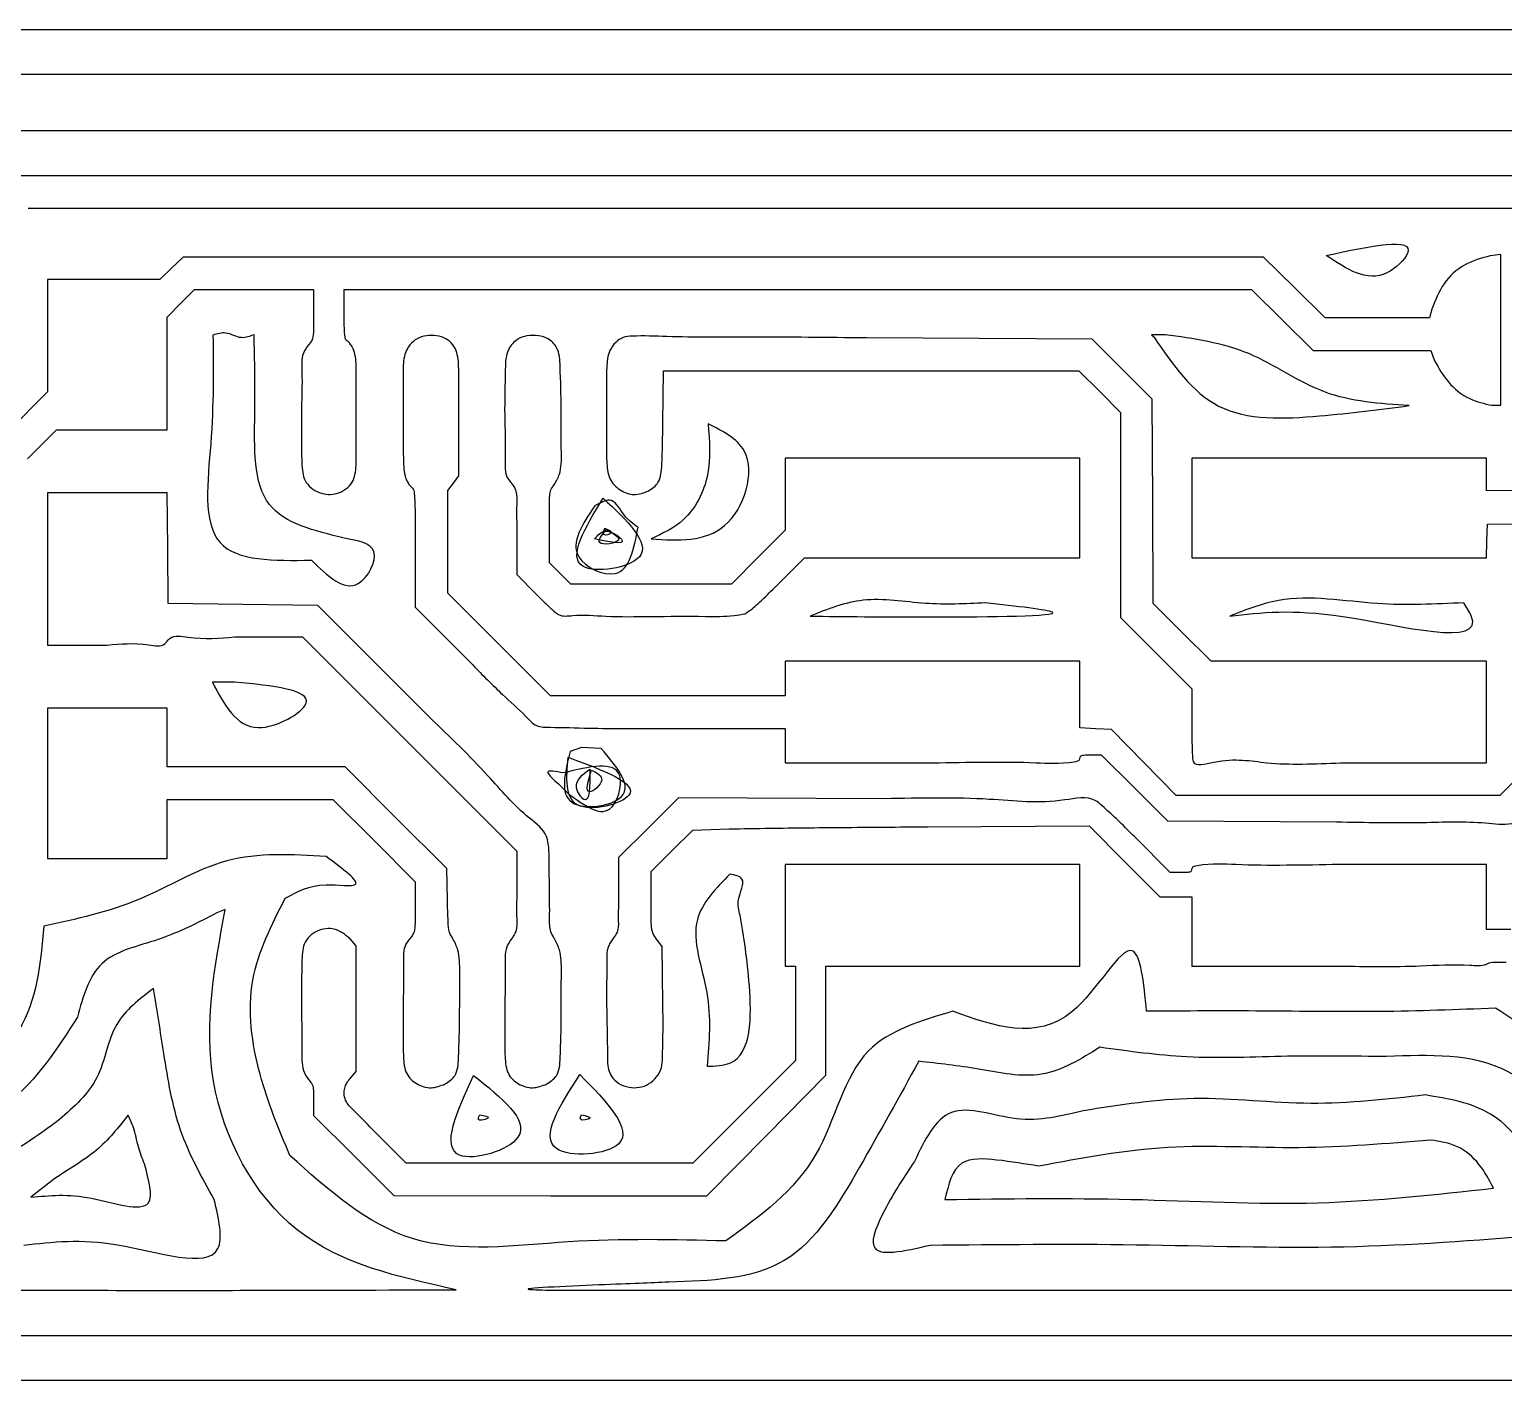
# Model space of a CAD drawing. Extents: x 61.3 to 109.4, y 176.4 to 193.3.
# Drawn here: x 81.2 to 99.62, y 176.38 to 193.27 of the extents above; entities that cross this region are included whole.
import ezdxf

# ---------------------------------------------------------------- set-up
doc = ezdxf.new("R2010")
doc.units = 0
doc.layers.add('Layer_1', color=7, linetype='CONTINUOUS')

msp = doc.modelspace()

# ---------------------------------------------------------------- linework, layer by layer
at = {"layer": 'Layer_1', "color": 7}
for p, q in [((61.305226, 193.269742), (85.371726, 193.269742)), ((85.371726, 193.269742), (109.438226, 193.269742)), ((93.791648, 191.440953), (81.030561, 191.440953)), ((106.552729, 191.440953), (93.791648, 191.440953)), ((81.18037, 191.034558), (93.791388, 191.034558)), ((93.791388, 191.034558), (106.402406, 191.034558)), ((99.583031, 190.456878), (99.453051, 190.439634)), ((99.583031, 189.513807), (99.583031, 190.456878)), ((82.973599, 190.28523), (82.827139, 190.14553)), ((83.120061, 190.42493), (82.973599, 190.28523)), ((89.870147, 190.42493), (83.120061, 190.42493)), ((96.620237, 190.42493), (89.870147, 190.42493)), ((97.004107, 190.04393), (96.620237, 190.42493)), ((97.401394, 190.444576), (97.401394, 190.444576)), ((82.124584, 190.14553), (81.422031, 190.14553)), ((81.422031, 190.14553), (81.422031, 189.44149)), ((82.827139, 190.14553), (82.124584, 190.14553)), ((83.091395, 189.846454), (83.262162, 190.018542)), ((83.262162, 190.018542), (84.005795, 190.018542)), ((84.005795, 190.018542), (84.749426, 190.018542)), ((84.749426, 190.018542), (84.749426, 189.704152)), ((85.130431, 189.701033), (85.130431, 190.018533)), ((85.130431, 190.018533), (90.799954, 190.018533)), ((90.799954, 190.018533), (96.469482, 190.018533)), ((96.469482, 190.018533), (96.853355, 189.637533)), ((97.38798, 189.66293), (97.004107, 190.04393)), ((82.920626, 189.674366), (83.091395, 189.846454)), ((98.720769, 189.77088), (98.692073, 189.66293)), ((82.920626, 188.970154), (82.920626, 189.674366)), ((96.853355, 189.637533), (97.237228, 189.256533)), ((98.040026, 189.66293), (97.38798, 189.66293)), ((98.692073, 189.66293), (98.040026, 189.66293)), ((81.422031, 189.44149), (81.422031, 188.737453)), ((83.491476, 189.44854), (83.491476, 189.448532)), ((94.477434, 189.396354), (91.651785, 189.413739)), ((94.852185, 189.021614), (94.477434, 189.396354)), ((95.390561, 189.454043), (95.21858, 189.454043)), ((95.21858, 189.454043), (95.251103, 189.421523)), ((95.251103, 189.421523), (95.251103, 189.421523)), ((99.583031, 188.570733), (99.583031, 189.513807)), ((97.237228, 189.256533), (97.973312, 189.256533)), ((97.973312, 189.256533), (98.709395, 189.256533)), ((98.709395, 189.256533), (98.755508, 189.128305)), ((89.113445, 188.347391), (89.121347, 189.002632)), ((89.121347, 189.002632), (91.716504, 189.002632)), ((91.716504, 189.002632), (94.311659, 189.002632)), ((94.311659, 189.002632), (94.572441, 188.742736)), ((95.226934, 188.646871), (94.852185, 189.021614)), ((82.920626, 188.265942), (82.920626, 188.970154)), ((81.422031, 188.737453), (80.926731, 188.239895)), ((94.572441, 188.742736), (94.833226, 188.482841)), ((95.233848, 187.370614), (95.226934, 188.646871)), ((86.565526, 187.690595), (86.565526, 188.441884)), ((94.833226, 188.482841), (94.833226, 187.201286)), ((99.472787, 188.570733), (99.583031, 188.570733)), ((81.174048, 187.903673), (81.535668, 188.265942)), ((81.535668, 188.265942), (82.228148, 188.265942)), ((82.228148, 188.265942), (82.920626, 188.265942)), ((89.677765, 188.340039), (89.677765, 188.340039)), ((92.483726, 187.910454), (90.642226, 187.910454)), ((90.642226, 187.910454), (90.642226, 187.459946)), ((94.325226, 187.910454), (92.483726, 187.910454)), ((94.325226, 187.288154), (94.325226, 187.910454)), ((97.563731, 187.910488), (95.722231, 187.910488)), ((95.722231, 187.910488), (95.722231, 187.288188)), ((99.405231, 187.910488), (97.563731, 187.910488)), ((99.405231, 187.707029), (99.405231, 187.910488)), ((99.405231, 187.503572), (99.405231, 187.707029)), ((86.425826, 187.507466), (86.495676, 187.599031)), ((86.425826, 186.864607), (86.425826, 187.507466)), ((86.495676, 187.599031), (86.565526, 187.690595)), ((100.554581, 187.510176), (99.405231, 187.503572)), ((82.170913, 187.478542), (81.422023, 187.478542)), ((81.422023, 187.478542), (81.422023, 186.526042)), ((82.919807, 187.478542), (82.170913, 187.478542)), ((82.926552, 186.786392), (82.919807, 187.478542)), ((88.367526, 187.410134), (88.367526, 187.410134)), ((90.642226, 187.459946), (90.642226, 187.009435)), ((95.240763, 186.094354), (95.233848, 187.370614)), ((88.262796, 187.314116), (88.262796, 187.314116)), ((94.325226, 186.665854), (94.325226, 187.288154)), ((94.833226, 187.201286), (94.833226, 185.919735)), ((95.722231, 187.288188), (95.722231, 186.665888)), ((87.289426, 186.98951), (87.289426, 186.455796)), ((87.695826, 186.600619), (87.695826, 187.055019)), ((88.388472, 187.034205), (88.388472, 187.034205)), ((88.407215, 187.019874), (88.407215, 187.019874)), ((90.642226, 187.009435), (90.306028, 186.672546)), ((99.410548, 186.875404), (99.417914, 187.084954)), ((99.417914, 187.084954), (100.625337, 187.091558)), ((82.933326, 186.094242), (82.926552, 186.786392)), ((86.019426, 186.78568), (86.019426, 186.047316)), ((86.425826, 186.221744), (86.425826, 186.864607)), ((88.260039, 186.900277), (88.260039, 186.900277)), ((99.403177, 186.665888), (99.410543, 186.875438)), ((99.410543, 186.875438), (99.410548, 186.875404)), ((87.829974, 186.468138), (87.695826, 186.600619)), ((90.306028, 186.672546), (89.969831, 186.335654)), ((90.552959, 186.33303), (90.882792, 186.665854)), ((90.882792, 186.665854), (92.604009, 186.665854)), ((92.604009, 186.665854), (94.325226, 186.665854)), ((95.722231, 186.665888), (97.562704, 186.665888)), ((97.562704, 186.665888), (99.403177, 186.665888)), ((81.422023, 186.526042), (81.422023, 185.573542)), ((87.289426, 186.455796), (87.524376, 186.215275)), ((87.964123, 186.335654), (87.829974, 186.468138)), ((87.066986, 185.58021), (86.425826, 186.221744)), ((88.966977, 186.335654), (87.964123, 186.335654)), ((89.969831, 186.335654), (88.966977, 186.335654)), ((83.866719, 186.081542), (82.933326, 186.094242)), ((84.80011, 186.068842), (83.866719, 186.081542)), ((86.211512, 184.659142), (84.80011, 186.068842)), ((86.019426, 186.047316), (86.736976, 185.325036)), ((95.601818, 185.732404), (95.240763, 186.094354)), ((90.141391, 185.964724), (90.141391, 185.96473)), ((90.95438, 185.936203), (90.95438, 185.936203)), ((94.833226, 185.919735), (95.277726, 185.47274)), ((96.196988, 185.935074), (96.196988, 185.935074)), ((83.765085, 185.675142), (84.609545, 185.675142)), ((84.609545, 185.675142), (85.949482, 184.335382)), ((95.962868, 185.370454), (95.601818, 185.732404)), ((81.422023, 185.573542), (82.171323, 185.573542)), ((87.708153, 184.938677), (87.066986, 185.58021)), ((92.483726, 185.370477), (90.642226, 185.370477)), ((90.642226, 185.370477), (90.642226, 185.154577)), ((94.325226, 185.370477), (92.483726, 185.370477)), ((94.325226, 184.954067), (94.325226, 185.370477)), ((95.277726, 185.47274), (95.722226, 185.025743)), ((97.684048, 185.370454), (95.962868, 185.370454)), ((99.405226, 185.370454), (97.684048, 185.370454)), ((99.405226, 184.735454), (99.405226, 185.370454)), ((90.642226, 185.154577), (90.642226, 184.938677)), ((83.764865, 185.110468), (83.484847, 185.109904)), ((83.484847, 185.109904), (83.484861, 185.109904)), ((83.76543, 185.110468), (83.764865, 185.110468)), ((89.175186, 184.938677), (87.708153, 184.938677)), ((90.642226, 184.938677), (89.175186, 184.938677)), ((94.325226, 184.537656), (94.325226, 184.954067)), ((95.722226, 185.025743), (95.722226, 184.580021)), ((82.171331, 184.786142), (81.422031, 184.786142)), ((81.422031, 184.786142), (81.422031, 183.846342)), ((82.920631, 184.786142), (82.171331, 184.786142)), ((82.920631, 184.417842), (82.920631, 184.786142)), ((99.405226, 184.735432), (99.405226, 184.735454)), ((99.405226, 184.100432), (99.405226, 184.735432)), ((82.920631, 184.049542), (82.920631, 184.417842)), ((89.13011, 184.532277), (90.642226, 184.532277)), ((90.642226, 184.532277), (90.642226, 184.316377)), ((94.522076, 184.527665), (94.325226, 184.537656)), ((94.718926, 184.517675), (94.522076, 184.527665)), ((95.123635, 184.105865), (94.718926, 184.517675)), ((85.949482, 184.335382), (87.289423, 182.995622)), ((88.09688, 184.291917), (87.954666, 184.241757)), ((87.954666, 184.241757), (87.954666, 184.241749)), ((88.343825, 184.278681), (88.09688, 184.291917)), ((90.642226, 184.316377), (90.642226, 184.100477)), ((94.458296, 184.202077), (94.591364, 184.202077)), ((94.591364, 184.202077), (95.004678, 183.789327)), ((84.032073, 184.049542), (82.920631, 184.049542)), ((85.143512, 184.049542), (84.032073, 184.049542)), ((85.778323, 183.41442), (85.143512, 184.049542)), ((87.929311, 184.171193), (87.929311, 184.171193)), ((88.199956, 184.020605), (88.199956, 184.020605)), ((88.222006, 184.01134), (88.222006, 184.01134)), ((90.642226, 184.100477), (92.483726, 184.100477)), ((95.528342, 183.694054), (95.123635, 184.105865)), ((97.580659, 184.100432), (99.405226, 184.100432)), ((99.932603, 184.056323), (99.570983, 183.694054)), ((81.422031, 183.846342), (81.422031, 182.906542)), ((82.920631, 183.274842), (82.920631, 183.643142)), ((82.920631, 183.643142), (83.955455, 183.643142)), ((83.955455, 183.643142), (84.990277, 183.643142)), ((84.990277, 183.643142), (85.504855, 183.129023)), ((87.939231, 183.71147), (87.939231, 183.71147)), ((89.308723, 183.662959), (88.934073, 183.290172)), ((91.886823, 183.651755), (89.308723, 183.662959)), ((95.004678, 183.789327), (95.41799, 183.376577)), ((97.549662, 183.694054), (95.528342, 183.694054)), ((99.570983, 183.694054), (97.549662, 183.694054)), ((82.920631, 182.906542), (82.920631, 183.274842)), ((86.413131, 182.779302), (85.778323, 183.41442)), ((88.934073, 183.290172), (88.559423, 182.917387)), ((89.486517, 183.260296), (89.943717, 183.274717)), ((92.420666, 183.3015), (94.440415, 183.313862)), ((94.440415, 183.313862), (94.882854, 182.868921)), ((95.41799, 183.376577), (97.532258, 183.363595)), ((85.504855, 183.129023), (86.019431, 182.614907)), ((89.226167, 183.001334), (89.486517, 183.260296)), ((95.453748, 182.728758), (95.010811, 183.174198)), ((81.422031, 182.906542), (82.171331, 182.906542)), ((82.171331, 182.906542), (82.920631, 182.906542)), ((87.289423, 182.995622), (87.289423, 182.484292)), ((88.559423, 182.917387), (88.559423, 182.45209)), ((88.965817, 182.74237), (89.226167, 183.001334)), ((86.421287, 182.384182), (86.413131, 182.779302)), ((88.965817, 182.365569), (88.965817, 182.74237)), ((92.483726, 182.830342), (90.642226, 182.830342)), ((90.642226, 182.830342), (90.642226, 182.195342)), ((94.325226, 182.830342), (92.483726, 182.830342)), ((94.325226, 182.195342), (94.325226, 182.830342)), ((94.882854, 182.868921), (95.325294, 182.423978)), ((95.587987, 182.728758), (95.453748, 182.728758)), ((99.405223, 182.830358), (97.563723, 182.830358)), ((99.405223, 182.423958), (99.405223, 182.830358)), ((86.019431, 182.614907), (86.019431, 182.293933)), ((89.951718, 182.710513), (89.951718, 182.710513)), ((95.325294, 182.423978), (95.523756, 182.423978)), ((95.523756, 182.423978), (95.722217, 182.423978)), ((95.722217, 182.423978), (95.722217, 181.992178)), ((99.405223, 182.017558), (99.405223, 182.423958)), ((83.645265, 182.266625), (83.539432, 182.224182)), ((83.539432, 182.224182), (83.539432, 182.224193)), ((90.642226, 182.195342), (90.642226, 181.560342)), ((94.325226, 181.560342), (94.325226, 182.195342)), ((95.722217, 181.992178), (95.722217, 181.560378)), ((99.711284, 182.017558), (99.405223, 182.017558)), ((85.282826, 181.812575), (85.204306, 181.902003)), ((85.282826, 181.026942), (85.282826, 181.812575)), ((89.105517, 181.805731), (89.035667, 181.89725)), ((89.113673, 181.092496), (89.105517, 181.805731)), ((90.642226, 181.560342), (90.705726, 181.560342)), ((90.705726, 181.560342), (90.769226, 181.560342)), ((90.769226, 181.560342), (90.769226, 180.969605)), ((91.150226, 180.87777), (91.150226, 181.560342)), ((91.150226, 181.560342), (92.737726, 181.560342)), ((92.737726, 181.560342), (94.325226, 181.560342)), ((95.722217, 181.560378), (97.563717, 181.560378)), ((82.75009, 181.280069), (82.75009, 181.280069)), ((85.282826, 180.241308), (85.282826, 181.026942)), ((90.769226, 180.969605), (90.769226, 180.378869)), ((91.150226, 180.195199), (91.150226, 180.87777)), ((94.57366, 180.545191), (94.57366, 180.545191)), ((90.769226, 180.378869), (90.127692, 179.737705)), ((85.206626, 180.154522), (85.282826, 180.241308)), ((86.748056, 180.194056), (86.748056, 180.194056)), ((88.077588, 180.20399), (88.077588, 180.20399)), ((90.407276, 179.4421), (91.150226, 180.195199)), ((86.392701, 180.086024), (86.392695, 180.086024)), ((87.662693, 180.086024), (87.662695, 180.086024)), ((84.749426, 179.887416), (84.749426, 179.693907)), ((98.641628, 179.948884), (98.641628, 179.948884)), ((82.431489, 179.696427), (82.431489, 179.696427)), ((84.749426, 179.693907), (85.250838, 179.192026)), ((86.825226, 179.701428), (86.825226, 179.701428)), ((88.095226, 179.701428), (88.095226, 179.701428)), ((90.127692, 179.737705), (89.486159, 179.096542)), ((85.905721, 179.096542), (85.518075, 179.483584)), ((89.664326, 178.689013), (90.407276, 179.442111)), ((90.407276, 179.442111), (90.407276, 179.4421)), ((98.706119, 179.385543), (98.706119, 179.385543)), ((85.250838, 179.192026), (85.752249, 178.690142)), ((87.695938, 179.096542), (85.905721, 179.096542)), ((89.486159, 179.096542), (87.695938, 179.096542)), ((85.752249, 178.690142), (87.708286, 178.689577)), ((87.708286, 178.689577), (89.664326, 178.689013)), ((85.371726, 176.378742), (61.305226, 176.378742)), ((109.438226, 176.378742), (85.371726, 176.378742))]:
    msp.add_line(p, q, dxfattribs=at)
for points, knots in [([(108.873838, 192.705108), (103.651134, 192.705108), (93.205726, 192.705108), (77.537616, 192.705108), (67.092209, 192.705108), (61.869506, 192.705108)], [0, 0, 0, 0, 15.668111, 31.336222, 47.004331, 47.004331, 47.004331, 47.004331]), ([(81.030298, 192.005617), (83.892025, 192.005617), (89.615477, 192.005617), (98.200656, 192.005617), (103.924107, 192.005617), (106.785833, 192.005617)], [0, 0, 0, 0, 8.585179, 17.170358, 25.755535, 25.755535, 25.755535, 25.755535]), ([(97.401394, 190.444576), (97.655714, 190.273929), (98.023712, 190.027006), (98.704919, 190.723231), (97.956666, 190.563276), (97.401394, 190.444576)], [0, 0, 0, 0, 0.79011, 1.143276, 2.159452, 2.159452, 2.159452, 2.159452]), ([(99.453051, 190.439634), (99.341904, 190.409873), (99.118328, 190.350007), (98.850486, 190.101892), (98.764451, 189.882348), (98.720769, 189.77088)], [0, 0, 0, 0, 0.341662, 0.687266, 1.04371, 1.04371, 1.04371, 1.04371]), ([(84.749426, 189.704152), (84.747983, 189.639054), (84.745769, 189.539132), (84.746396, 189.416962), (84.697442, 189.333412), (84.592663, 189.227668), (84.611913, 188.892271), (84.590953, 188.476006), (84.601152, 188.048636), (84.599152, 187.773682), (84.647806, 187.587336), (84.811264, 187.456257), (85.053747, 187.446205), (85.22374, 187.565396), (85.283466, 187.746386), (85.276669, 188.033165), (85.286598, 188.455518), (85.277169, 188.879284), (85.282815, 189.163983), (85.244198, 189.289023), (85.205195, 189.339218), (85.183295, 189.371683), (85.147706, 189.383389), (85.13828, 189.448268), (85.131413, 189.548968), (85.130803, 189.643472), (85.130431, 189.701033)], [0, 0, 0, 0, 0.197204, 0.302696, 0.35435, 0.483727, 0.733168, 1.286828, 1.775159, 2.005504, 2.110237, 2.343109, 2.571018, 2.800874, 2.901803, 3.132046, 3.653573, 4.173073, 4.404032, 4.504481, 4.555111, 4.595448, 4.618321, 4.659093, 4.768366, 4.93862, 4.93862, 4.93862, 4.93862]), ([(83.491476, 189.448532), (83.496401, 189.020816), (83.505809, 188.203688), (83.291545, 186.612971), (84.254889, 186.627581), (84.721158, 186.634652)], [0, 0, 0, 0, 1.360754, 2.599649, 3.761765, 3.761765, 3.761765, 3.761765]), ([(84.005759, 189.454043), (83.95323, 189.433456), (83.834041, 189.386743), (83.667716, 189.501775), (83.545692, 189.464916), (83.491476, 189.44854)], [0, 0, 0, 0, 0.161123, 0.365596, 0.529079, 0.529079, 0.529079, 0.529079]), ([(85.132443, 186.911289), (84.759154, 187.001088), (83.970226, 187.190873), (84.027327, 188.44506), (84.012622, 189.132959), (84.005759, 189.454043)], [0, 0, 0, 0, 1.024159, 2.164506, 3.162693, 3.162693, 3.162693, 3.162693]), ([(86.565526, 188.441884), (86.56397, 188.607684), (86.561677, 188.852147), (86.563858, 189.132683), (86.525332, 189.283733), (86.453724, 189.375147), (86.346426, 189.436036), (86.222793, 189.448686), (86.098459, 189.435669), (85.989379, 189.374092), (85.914594, 189.285408), (85.866491, 189.14153), (85.873004, 188.865169), (85.864487, 188.468089), (85.869157, 188.063001), (85.871985, 187.789001), (85.89726, 187.654323), (85.933687, 187.594758), (85.956093, 187.557406), (85.999898, 187.531509), (86.013413, 187.411421), (86.018839, 187.170704), (86.019191, 186.939786), (86.019426, 186.78568)], [0, 0, 0, 0, 0.497995, 0.734266, 0.838232, 0.959087, 1.071378, 1.198877, 1.325847, 1.440405, 1.565726, 1.664624, 1.88871, 2.385853, 2.861806, 3.100743, 3.211009, 3.264206, 3.309893, 3.339527, 3.410149, 3.637766, 4.094426, 4.094426, 4.094426, 4.094426]), ([(87.695826, 187.055019), (87.697668, 187.159608), (87.700323, 187.310294), (87.696307, 187.499571), (87.771159, 187.597843), (87.848813, 187.744485), (87.841329, 188.075618), (87.848051, 188.52292), (87.833567, 188.956316), (87.820921, 189.2759), (87.691525, 189.408287), (87.553427, 189.448227), (87.418667, 189.44593), (87.280055, 189.39768), (87.149841, 189.253823), (87.14244, 188.909656), (87.129491, 188.4557), (87.153104, 188.015351), (87.13121, 187.683137), (87.243679, 187.578019), (87.291095, 187.466244), (87.282915, 187.271278), (87.286807, 187.102857), (87.289426, 186.98951)], [0, 0, 0, 0, 0.318511, 0.458893, 0.541132, 0.681008, 0.949762, 1.506755, 2.030971, 2.272035, 2.422259, 2.549955, 2.694344, 2.820651, 2.981303, 3.239484, 3.810385, 4.354518, 4.600809, 4.729806, 4.793682, 4.959964, 5.302185, 5.302185, 5.302185, 5.302185]), ([(91.651785, 189.413739), (91.173221, 189.418586), (90.344723, 189.426977), (89.36667, 189.418405), (88.838058, 189.444146), (88.614282, 189.427719), (88.516028, 189.358287), (88.447457, 189.263993), (88.40981, 189.113095), (88.410611, 188.84462), (88.404845, 188.456599), (88.410364, 188.068287), (88.410182, 187.79956), (88.452377, 187.625677), (88.56863, 187.500554), (88.754996, 187.437208), (88.929277, 187.488523), (89.088697, 187.612479), (89.107087, 187.934778), (89.110838, 188.178235), (89.113445, 188.347391)], [0, 0, 0, 0, 1.436859, 2.487516, 2.924512, 3.036078, 3.14655, 3.272576, 3.378369, 3.606702, 4.075259, 4.543691, 4.772519, 4.879202, 5.073032, 5.255686, 5.439884, 5.598145, 5.825885, 6.34436, 6.34436, 6.34436, 6.34436]), ([(95.251103, 189.421523), (95.488392, 189.07643), (95.980309, 188.361026), (97.295811, 188.41906), (98.071572, 188.519335), (98.437127, 188.566587)], [0, 0, 0, 0, 1.178946, 2.444047, 3.571439, 3.571439, 3.571439, 3.571439]), ([(98.437127, 188.566587), (98.074456, 188.59082), (97.351556, 188.639122), (96.461528, 189.303486), (95.748449, 189.403731), (95.390561, 189.454043)], [0, 0, 0, 0, 1.069102, 2.131006, 3.200975, 3.200975, 3.200975, 3.200975]), ([(98.755508, 189.128305), (98.807851, 189.035943), (98.916047, 188.845023), (99.172498, 188.639388), (99.378111, 188.592379), (99.472787, 188.570733)], [0, 0, 0, 0, 0.317355, 0.655995, 0.944995, 0.944995, 0.944995, 0.944995]), ([(89.677765, 188.340039), (89.695643, 188.125829), (89.731268, 187.698961), (89.448547, 187.129066), (89.110545, 186.968384), (88.967248, 186.900263)], [0, 0, 0, 0, 0.640189, 1.275739, 1.743482, 1.743482, 1.743482, 1.743482]), ([(88.967248, 186.900263), (89.3064, 186.880624), (89.996765, 186.840648), (90.357184, 188.000758), (89.860725, 188.248674), (89.677765, 188.340039)], [0, 0, 0, 0, 0.932913, 1.899001, 2.462819, 2.462819, 2.462819, 2.462819]), ([(88.367526, 187.410134), (88.14323, 187.043612), (87.737846, 186.381175), (89.213783, 186.616329), (88.66633, 187.12985), (88.367526, 187.410134)], [0, 0, 0, 0, 0.887294, 1.603663, 2.464532, 2.464532, 2.464532, 2.464532]), ([(88.802986, 187.045675), (88.743216, 187.088317), (88.618135, 187.177556), (88.497249, 187.444788), (88.337553, 187.355782), (88.262796, 187.314116)], [0, 0, 0, 0, 0.226036, 0.473029, 0.690418, 0.690418, 0.690418, 0.690418]), ([(88.262796, 187.314116), (88.108512, 187.084824), (87.839131, 186.684476), (88.664623, 186.300354), (88.753087, 186.776884), (88.802986, 187.045675)], [0, 0, 0, 0, 0.668356, 1.166961, 1.812096, 1.812096, 1.812096, 1.812096]), ([(88.260039, 186.900277), (88.443697, 186.863139), (88.753913, 186.800409), (88.397663, 187.060732), (88.300316, 186.947236), (88.260039, 186.900277)], [0, 0, 0, 0, 0.345792, 0.584076, 0.752252, 0.752252, 0.752252, 0.752252]), ([(88.407215, 187.019874), (88.351733, 186.951592), (88.225592, 186.796349), (88.680405, 186.866299), (88.493399, 186.971425), (88.407215, 187.019874)], [0, 0, 0, 0, 0.185088, 0.420807, 0.622303, 0.622303, 0.622303, 0.622303]), ([(88.388472, 187.034205), (88.373807, 186.999971), (88.341944, 186.925589), (88.523205, 186.975465), (88.433993, 187.014359), (88.388472, 187.034205)], [0, 0, 0, 0, 0.081179, 0.176379, 0.275565, 0.275565, 0.275565, 0.275565]), ([(84.721158, 186.634652), (84.923223, 186.437466), (85.261927, 186.106941), (85.648048, 186.815036), (85.29976, 186.880054), (85.132443, 186.911289)], [0, 0, 0, 0, 0.65376, 1.095837, 1.504558, 1.504558, 1.504558, 1.504558]), ([(90.141391, 185.96473), (90.170548, 185.985429), (90.253679, 186.044447), (90.387927, 186.171478), (90.494061, 186.275374), (90.552959, 186.33303)], [0, 0, 0, 0, 0.107185, 0.305605, 0.553008, 0.553008, 0.553008, 0.553008]), ([(87.524376, 186.215275), (87.565847, 186.173368), (87.640058, 186.098378), (87.734806, 186.012763), (87.834777, 185.923702), (88.073902, 185.960592), (88.444424, 185.923037), (89.003946, 185.932402), (89.53561, 185.936143), (89.932112, 185.927729), (90.095392, 185.956593), (90.141391, 185.964724)], [0, 0, 0, 0, 0.176323, 0.315521, 0.387917, 0.564494, 0.977783, 1.53851, 2.224641, 2.581506, 2.721472, 2.721472, 2.721472, 2.721472]), ([(93.139949, 186.101565), (92.891703, 186.089335), (92.384684, 186.064355), (91.636778, 186.206231), (91.172606, 186.022556), (90.95438, 185.936203)], [0, 0, 0, 0, 0.746634, 1.52493, 2.215507, 2.215507, 2.215507, 2.215507]), ([(90.95438, 185.936203), (91.383548, 185.929934), (92.215121, 185.917788), (94.600014, 185.938602), (93.531725, 186.057838), (93.139949, 186.101565)], [0, 0, 0, 0, 1.562226, 3.027032, 3.875316, 3.875316, 3.875316, 3.875316]), ([(99.121186, 186.10154), (98.763202, 186.084632), (97.994311, 186.048316), (96.988408, 186.24606), (96.398138, 186.014115), (96.196988, 185.935074)], [0, 0, 0, 0, 1.07817, 2.315732, 2.95547, 2.95547, 2.95547, 2.95547]), ([(96.196988, 185.935074), (96.583535, 185.98073), (97.409548, 186.078294), (99.508817, 185.49803), (99.157563, 186.044904), (99.121186, 186.10154)], [0, 0, 0, 0, 1.411858, 3.017009, 3.202446, 3.202446, 3.202446, 3.202446]), ([(82.171323, 185.573542), (82.335551, 185.588497), (82.562492, 185.609163), (82.859478, 185.544216), (82.920605, 185.625525), (82.994126, 185.706542), (83.319849, 185.636921), (83.57803, 185.659084), (83.765085, 185.675142)], [0, 0, 0, 0, 0.519764, 0.718244, 0.765525, 0.815259, 1.03836, 1.625089, 1.625089, 1.625089, 1.625089]), ([(86.736976, 185.325036), (86.860248, 185.19941), (87.076262, 184.979273), (87.347698, 184.743411), (87.522606, 184.545582), (87.814715, 184.546581), (88.334425, 184.526912), (88.812556, 184.530136), (89.13011, 184.532277)], [0, 0, 0, 0, 0.525142, 0.920219, 1.101696, 1.271892, 1.750533, 2.697083, 2.697083, 2.697083, 2.697083]), ([(83.484861, 185.109904), (83.632298, 184.828442), (83.901856, 184.313845), (85.056838, 184.980926), (84.240059, 185.062858), (83.76543, 185.110468)], [0, 0, 0, 0, 0.807341, 1.476064, 2.403715, 2.403715, 2.403715, 2.403715]), ([(87.662695, 180.086024), (87.708526, 180.116926), (87.820669, 180.192541), (87.835524, 180.523622), (87.846756, 180.943892), (87.84325, 181.394325), (87.846912, 181.728691), (87.769085, 181.886538), (87.695113, 182.008819), (87.701193, 182.237445), (87.695021, 182.535918), (87.69374, 182.848143), (87.690519, 183.057603), (87.648713, 183.256441), (87.313571, 183.494317), (86.880728, 184.013498), (86.456429, 184.422851), (86.211512, 184.659142)], [0, 0, 0, 0, 0.158403, 0.387592, 0.910806, 1.465675, 1.736864, 1.891193, 1.987821, 2.159276, 2.552829, 2.89777, 3.091249, 3.183384, 3.494362, 4.237747, 5.252729, 5.252729, 5.252729, 5.252729]), ([(95.722226, 184.580021), (95.722255, 184.503537), (95.722306, 184.370974), (95.730269, 184.224038), (95.733309, 184.039257), (96.203437, 184.18204), (96.711119, 184.064597), (97.260748, 184.087248), (97.580659, 184.100432)], [0, 0, 0, 0, 0.226844, 0.393169, 0.463299, 0.722002, 1.383606, 2.304971, 2.304971, 2.304971, 2.304971]), ([(87.954666, 184.241749), (87.888462, 183.976839), (87.754645, 183.441376), (88.899685, 183.621847), (88.527976, 184.061078), (88.343825, 184.278681)], [0, 0, 0, 0, 0.63451, 1.282532, 1.918785, 1.918785, 1.918785, 1.918785]), ([(92.483726, 184.100477), (92.927017, 184.109656), (93.535939, 184.122265), (94.090554, 184.085088), (94.330398, 184.129062), (94.327377, 184.192295), (94.391143, 184.202474), (94.431166, 184.202237), (94.458296, 184.202077)], [0, 0, 0, 0, 1.288346, 1.769719, 1.849964, 1.883969, 1.924925, 2.011105, 2.011105, 2.011105, 2.011105]), ([(87.871433, 183.974953), (87.77549, 183.993696), (87.597822, 184.028403), (87.813708, 183.833051), (87.894159, 183.755127), (87.939231, 183.71147)], [0, 0, 0, 0, 0.196588, 0.364045, 0.57738, 0.57738, 0.57738, 0.57738]), ([(87.939231, 183.71147), (88.129061, 183.571512), (88.47171, 183.318882), (88.712482, 184.181097), (88.19255, 184.05366), (87.871433, 183.974953)], [0, 0, 0, 0, 0.541173, 0.976832, 1.680486, 1.680486, 1.680486, 1.680486]), ([(87.929311, 184.171193), (87.907742, 183.916882), (87.862957, 183.388839), (89.126092, 183.726422), (88.367906, 184.008194), (87.929311, 184.171193)], [0, 0, 0, 0, 0.606077, 1.258439, 2.153715, 2.153715, 2.153715, 2.153715]), ([(88.199956, 184.020605), (88.110564, 183.955148), (87.964466, 183.84817), (88.201964, 183.506078), (88.200772, 183.811636), (88.199956, 184.020605)], [0, 0, 0, 0, 0.27986, 0.457384, 0.84145, 0.84145, 0.84145, 0.84145]), ([(88.222006, 184.01134), (88.180173, 183.873663), (88.105623, 183.628307), (88.432733, 183.89594), (88.287667, 183.975382), (88.222006, 184.01134)], [0, 0, 0, 0, 0.27522, 0.490472, 0.668467, 0.668467, 0.668467, 0.668467]), ([(95.010811, 183.174198), (94.934397, 183.250208), (94.800723, 183.383174), (94.637837, 183.533718), (94.449161, 183.698834), (93.925829, 183.573785), (93.083144, 183.677361), (92.326072, 183.661157), (91.886823, 183.651755)], [0, 0, 0, 0, 0.322429, 0.564035, 0.673125, 1.052408, 1.99714, 3.302812, 3.302812, 3.302812, 3.302812]), ([(97.532258, 183.363595), (97.890952, 183.356587), (98.511989, 183.344454), (99.239041, 183.378303), (99.640495, 183.319305), (99.836384, 183.375087), (99.994099, 183.548388), (100.13783, 183.683762), (100.23543, 183.775687)], [0, 0, 0, 0, 1.075207, 1.861591, 2.188913, 2.269132, 2.46114, 2.867378, 2.867378, 2.867378, 2.867378]), ([(89.943717, 183.274717), (90.112738, 183.277905), (90.578348, 183.286688), (91.404029, 183.294088), (92.060663, 183.298875), (92.420666, 183.3015)], [0, 0, 0, 0, 0.507152, 1.397071, 2.477111, 2.477111, 2.477111, 2.477111]), ([(84.906268, 182.929156), (84.481434, 182.954786), (83.649518, 183.004976), (82.578115, 182.320059), (81.782771, 182.14787), (81.377014, 182.060024)], [0, 0, 0, 0, 1.243827, 2.43568, 3.677004, 3.677004, 3.677004, 3.677004]), ([(84.394918, 182.410048), (84.54219, 182.491013), (84.789485, 182.626968), (85.476675, 182.506068), (85.115841, 182.773709), (84.906268, 182.929156)], [0, 0, 0, 0, 0.536996, 0.901705, 1.407013, 1.407013, 1.407013, 1.407013]), ([(97.563723, 182.830358), (97.120478, 182.821173), (96.511622, 182.808554), (95.956794, 182.845761), (95.717079, 182.801765), (95.720015, 182.738405), (95.655701, 182.728405), (95.615358, 182.728616), (95.587987, 182.728758)], [0, 0, 0, 0, 1.288346, 1.769719, 1.849964, 1.884003, 1.925237, 2.012236, 2.012236, 2.012236, 2.012236]), ([(89.951718, 182.710513), (89.775945, 182.530874), (89.368626, 182.114597), (89.743255, 181.218677), (89.691538, 180.611357), (89.665638, 180.307213)], [0, 0, 0, 0, 0.698501, 1.618632, 2.5417, 2.5417, 2.5417, 2.5417]), ([(90.077948, 182.195127), (90.06248, 182.257485), (90.026406, 182.402922), (90.179975, 182.660208), (90.014985, 182.69657), (89.951718, 182.710513)], [0, 0, 0, 0, 0.196153, 0.457487, 0.620023, 0.620023, 0.620023, 0.620023]), ([(84.4522, 179.192647), (84.313864, 179.524177), (84.024864, 180.216781), (83.872041, 181.383816), (84.224428, 182.075433), (84.394918, 182.410048)], [0, 0, 0, 0, 1.081621, 2.25963, 3.363765, 3.363765, 3.363765, 3.363765]), ([(86.392695, 180.086024), (86.438527, 180.116926), (86.550671, 180.192539), (86.565524, 180.523629), (86.576762, 180.943414), (86.573222, 181.393634), (86.576902, 181.726494), (86.501778, 181.882784), (86.43519, 181.991466), (86.427624, 182.160948), (86.423825, 182.294797), (86.421287, 182.384182)], [0, 0, 0, 0, 0.158404, 0.387593, 0.910807, 1.464389, 1.735518, 1.888033, 1.978536, 2.113033, 2.38341, 2.38341, 2.38341, 2.38341]), ([(87.289423, 182.484292), (87.286473, 182.374491), (87.282122, 182.212571), (87.292116, 182.022295), (87.238497, 181.916525), (87.133818, 181.800798), (87.15217, 181.464808), (87.131002, 181.047576), (87.141072, 180.625854), (87.139269, 180.355385), (87.183728, 180.186872), (87.30385, 180.073648), (87.488655, 180.018636), (87.604583, 180.063524), (87.662693, 180.086024)], [0, 0, 0, 0, 0.332571, 0.490432, 0.552877, 0.68395, 0.943511, 1.493984, 1.973272, 2.200146, 2.304275, 2.486222, 2.667626, 2.849942, 2.849942, 2.849942, 2.849942]), ([(88.559423, 182.45209), (88.557663, 182.344576), (88.555133, 182.190059), (88.558755, 181.99768), (88.501541, 181.918704), (88.461285, 181.863919), (88.435358, 181.811081), (88.408615, 181.729667), (88.416468, 181.568029), (88.407339, 181.305294), (88.411056, 180.924832), (88.423136, 180.571613), (88.41708, 180.305288), (88.486507, 180.12657), (88.684296, 180.015898), (88.951775, 180.059635), (89.105246, 180.245494), (89.10916, 180.470736), (89.117815, 180.737273), (89.11521, 180.960724), (89.113673, 181.092496)], [0, 0, 0, 0, 0.3269, 0.46981, 0.552815, 0.611882, 0.674498, 0.728364, 0.867184, 1.152089, 1.521538, 2.004876, 2.219142, 2.309338, 2.568673, 2.816689, 3.074369, 3.208823, 3.483499, 3.878299, 3.878299, 3.878299, 3.878299]), ([(89.035667, 181.89725), (89.016948, 181.922609), (88.973181, 181.981899), (88.965845, 182.148684), (88.965829, 182.2776), (88.965817, 182.365569)], [0, 0, 0, 0, 0.092761, 0.216879, 0.483537, 0.483537, 0.483537, 0.483537]), ([(83.539432, 182.224193), (83.305334, 182.103155), (82.847265, 181.866314), (82.009111, 181.700206), (81.867654, 181.177937), (81.798693, 180.923326)], [0, 0, 0, 0, 0.803368, 1.571983, 2.303127, 2.303127, 2.303127, 2.303127]), ([(86.532531, 177.514048), (85.812583, 177.671838), (84.368833, 177.988263), (83.24202, 180.129772), (83.510558, 181.552795), (83.645265, 182.266625)], [0, 0, 0, 0, 2.1234, 4.258165, 6.406886, 6.406886, 6.406886, 6.406886]), ([(86.019431, 182.293933), (86.017948, 182.227397), (86.015676, 182.125436), (86.016608, 182.001043), (85.967651, 181.916642), (85.862589, 181.810914), (85.881984, 181.475431), (85.860927, 181.059255), (85.871187, 180.631743), (85.869122, 180.356999), (85.913521, 180.187006), (86.033876, 180.073652), (86.218659, 180.018635), (86.33459, 180.063523), (86.392701, 180.086024)], [0, 0, 0, 0, 0.201549, 0.308855, 0.360886, 0.490262, 0.739704, 1.293364, 1.781694, 2.01204, 2.116773, 2.298721, 2.480126, 2.662442, 2.662442, 2.662442, 2.662442]), ([(89.665638, 180.307213), (89.768721, 180.310796), (90.226917, 180.326725), (90.220194, 181.350767), (90.123587, 181.924219), (90.077948, 182.195127)], [0, 0, 0, 0, 0.288718, 1.283326, 2.173933, 2.173933, 2.173933, 2.173933]), ([(81.377014, 182.060024), (81.336046, 181.593433), (81.254209, 180.661372), (79.955509, 179.831219), (79.040005, 179.912842), (78.574084, 179.954381)], [0, 0, 0, 0, 1.341252, 2.679275, 4.065921, 4.065921, 4.065921, 4.065921]), ([(85.204306, 181.902003), (85.14194, 181.952908), (85.022391, 182.050488), (84.779956, 182.016996), (84.631492, 181.879396), (84.602494, 181.685194), (84.599298, 181.420841), (84.592785, 181.001829), (84.609443, 180.590609), (84.597253, 180.256066), (84.689613, 180.138671), (84.7414, 180.0721), (84.747457, 179.990045), (84.748669, 179.926849), (84.749426, 179.887416)], [0, 0, 0, 0, 0.231621, 0.443993, 0.674135, 0.779326, 1.023036, 1.471262, 2.026951, 2.288258, 2.419561, 2.465223, 2.537268, 2.656818, 2.656818, 2.656818, 2.656818]), ([(95.157948, 180.996193), (95.122245, 181.354394), (95.03724, 182.207251), (94.153126, 180.488217), (93.257734, 180.809172), (92.737562, 180.995629)], [0, 0, 0, 0, 0.77687, 1.849686, 3.33694, 3.33694, 3.33694, 3.33694]), ([(97.563717, 181.560378), (97.903882, 181.555315), (98.450938, 181.547173), (99.053464, 181.590676), (99.352933, 181.55775), (99.451903, 181.608843), (99.538093, 181.606959), (99.609751, 181.609596), (99.652737, 181.611178)], [0, 0, 0, 0, 1.015534, 1.633189, 1.842033, 1.876023, 1.962746, 2.092771, 2.092771, 2.092771, 2.092771]), ([(82.75009, 181.280069), (82.572344, 181.146284), (82.19874, 180.86508), (82.119826, 180.121121), (81.754617, 179.800432), (81.572145, 179.640203)], [0, 0, 0, 0, 0.642561, 1.350598, 2.057607, 2.057607, 2.057607, 2.057607]), ([(83.508012, 178.641402), (83.350248, 178.924258), (83.031799, 179.49521), (82.886056, 180.417342), (82.792652, 181.010007), (82.75009, 181.280069)], [0, 0, 0, 0, 0.963991, 1.945839, 2.767778, 2.767778, 2.767778, 2.767778]), ([(81.798693, 180.923326), (81.545919, 180.528394), (81.040011, 179.737966), (79.65452, 179.257739), (78.742079, 179.333004), (78.286901, 179.370551)], [0, 0, 0, 0, 1.37265, 2.747253, 4.115587, 4.115587, 4.115587, 4.115587]), ([(92.737562, 180.995629), (92.338509, 180.877946), (91.442745, 180.61378), (91.165738, 179.043079), (90.332652, 178.438169), (89.900455, 178.124348)], [0, 0, 0, 0, 1.164565, 2.614125, 4.17689, 4.17689, 4.17689, 4.17689]), ([(99.519715, 181.033125), (99.035654, 181.01501), (98.066807, 180.978754), (96.612512, 181.003404), (95.64272, 180.998597), (95.157948, 180.996193)], [0, 0, 0, 0, 1.452918, 2.908011, 4.362365, 4.362365, 4.362365, 4.362365]), ([(101.152412, 178.049395), (101.194513, 178.472008), (101.277605, 179.306108), (100.534524, 180.377491), (99.858523, 180.814233), (99.519715, 181.033125)], [0, 0, 0, 0, 1.237804, 2.443028, 3.654022, 3.654022, 3.654022, 3.654022]), ([(94.57366, 180.545191), (94.337718, 180.39781), (93.868993, 180.10502), (93.065091, 180.285485), (92.558526, 180.34223), (92.311471, 180.369906)], [0, 0, 0, 0, 0.801602, 1.592473, 2.345385, 2.345385, 2.345385, 2.345385]), ([(98.15326, 180.428811), (97.741894, 180.434168), (96.91108, 180.444988), (95.713106, 180.385672), (94.93515, 180.494583), (94.57366, 180.545191)], [0, 0, 0, 0, 1.234626, 2.493512, 3.586222, 3.586222, 3.586222, 3.586222]), ([(92.311471, 180.369906), (92.071478, 179.935844), (91.594293, 179.072789), (90.763162, 177.658813), (89.707874, 177.625024), (89.18608, 177.608316)], [0, 0, 0, 0, 1.517594, 3.017469, 4.48445, 4.48445, 4.48445, 4.48445]), ([(100.428668, 177.507444), (100.570987, 178.027061), (100.851006, 179.049424), (99.749062, 180.493428), (98.689069, 180.450507), (98.15326, 180.428811)], [0, 0, 0, 0, 1.551809, 3.053233, 4.587958, 4.587958, 4.587958, 4.587958]), ([(85.518075, 179.483584), (85.431902, 179.572715), (85.307093, 179.701809), (85.149873, 179.853137), (85.126594, 179.962102), (85.134266, 180.035088), (85.160754, 180.099441), (85.190481, 180.135136), (85.206626, 180.154522)], [0, 0, 0, 0, 0.375831, 0.544338, 0.632365, 0.699031, 0.762403, 0.837727, 0.837727, 0.837727, 0.837727]), ([(86.748056, 180.194056), (86.541268, 179.743783), (86.178597, 178.954078), (87.727112, 179.410394), (87.097338, 179.914482), (86.748056, 180.194056)], [0, 0, 0, 0, 1.012608, 1.775946, 2.72649, 2.72649, 2.72649, 2.72649]), ([(88.077588, 180.20399), (87.826015, 179.814893), (87.372094, 179.112832), (89.008153, 179.248234), (88.411315, 179.861228), (88.077588, 180.20399)], [0, 0, 0, 0, 0.970753, 1.751566, 2.741945, 2.741945, 2.741945, 2.741945]), ([(94.364198, 179.751548), (94.094934, 179.684975), (93.562601, 179.55336), (92.64905, 179.933858), (92.384742, 179.383365), (92.256901, 179.117101)], [0, 0, 0, 0, 0.837296, 1.655329, 2.421653, 2.421653, 2.421653, 2.421653]), ([(98.641628, 179.948884), (98.164334, 179.894607), (97.202725, 179.785256), (95.770285, 179.970982), (94.826017, 179.82362), (94.364198, 179.751548)], [0, 0, 0, 0, 1.436925, 2.894989, 4.290709, 4.290709, 4.290709, 4.290709]), ([(100.093529, 178.197122), (100.093215, 178.486159), (100.092585, 179.065976), (99.503106, 179.807258), (98.927779, 179.901841), (98.641628, 179.948884)], [0, 0, 0, 0, 0.851876, 1.708887, 2.556929, 2.556929, 2.556929, 2.556929]), ([(81.572145, 179.640203), (81.295594, 179.438279), (80.741947, 179.034032), (79.73538, 178.749263), (79.051983, 178.748647), (78.710234, 178.748339)], [0, 0, 0, 0, 1.021106, 2.044219, 3.067634, 3.067634, 3.067634, 3.067634]), ([(82.431489, 179.696427), (82.308018, 179.541193), (82.052352, 179.219756), (81.574464, 178.964061), (81.314704, 178.749925), (81.21716, 178.669514)], [0, 0, 0, 0, 0.589031, 1.219677, 1.598898, 1.598898, 1.598898, 1.598898]), ([(82.634887, 179.088436), (82.607252, 179.157874), (82.548677, 179.305054), (82.516163, 179.519226), (82.455751, 179.645654), (82.431489, 179.696427)], [0, 0, 0, 0, 0.223769, 0.474294, 0.642426, 0.642426, 0.642426, 0.642426]), ([(86.825226, 179.701428), (86.813849, 179.677), (86.779889, 179.604086), (87.006508, 179.669953), (86.883888, 179.691243), (86.825226, 179.701428)], [0, 0, 0, 0, 0.062226, 0.185735, 0.299013, 0.299013, 0.299013, 0.299013]), ([(88.095226, 179.701428), (88.08556, 179.679861), (88.055388, 179.612544), (88.276242, 179.659164), (88.154878, 179.687501), (88.095226, 179.701428)], [0, 0, 0, 0, 0.056248, 0.175564, 0.290894, 0.290894, 0.290894, 0.290894]), ([(98.706119, 179.385543), (98.159819, 179.339632), (97.067252, 179.247813), (95.421348, 179.360556), (94.344068, 179.159046), (93.807469, 179.058673)], [0, 0, 0, 0, 1.643574, 3.287047, 4.918108, 4.918108, 4.918108, 4.918108]), ([(99.491049, 178.784167), (99.437478, 178.887103), (99.330155, 179.093321), (99.054237, 179.332349), (98.821781, 179.367869), (98.706119, 179.385543)], [0, 0, 0, 0, 0.347455, 0.696077, 1.04132, 1.04132, 1.04132, 1.04132]), ([(81.21716, 178.669514), (81.447125, 178.692659), (81.8932, 178.737555), (82.828378, 178.39302), (82.69088, 178.887193), (82.634887, 179.088436)], [0, 0, 0, 0, 0.757901, 1.47014, 1.95945, 1.95945, 1.95945, 1.95945]), ([(89.900455, 178.124348), (89.251839, 178.139596), (87.961943, 178.169918), (85.926944, 177.87468), (84.935516, 178.760711), (84.4522, 179.192647)], [0, 0, 0, 0, 1.969083, 3.915898, 5.76771, 5.76771, 5.76771, 5.76771]), ([(92.256901, 179.117101), (92.133954, 178.934701), (91.932301, 178.635533), (91.584344, 177.868891), (92.125094, 177.995468), (92.452032, 178.071996)], [0, 0, 0, 0, 0.719788, 1.180579, 1.885169, 1.885169, 1.885169, 1.885169]), ([(93.807469, 179.058673), (93.639695, 179.086876), (93.334452, 179.138187), (92.76318, 179.178087), (92.681861, 178.828855), (92.638341, 178.641952)], [0, 0, 0, 0, 0.530386, 0.964965, 1.465331, 1.465331, 1.465331, 1.465331]), ([(92.638341, 178.641952), (93.411919, 178.651748), (94.966885, 178.671438), (97.255905, 178.535887), (98.762558, 178.703246), (99.491049, 178.784167)], [0, 0, 0, 0, 2.321163, 4.665759, 6.860702, 6.860702, 6.860702, 6.860702]), ([(81.127865, 178.071242), (81.481416, 178.112514), (82.213429, 178.197966), (83.729831, 177.659717), (83.56291, 178.398444), (83.508012, 178.641402)], [0, 0, 0, 0, 1.172126, 2.426844, 3.041736, 3.041736, 3.041736, 3.041736]), ([(92.452032, 178.071996), (93.310477, 178.080335), (95.035186, 178.097088), (97.585119, 178.003157), (99.271568, 178.133563), (100.093529, 178.197122)], [0, 0, 0, 0, 2.575604, 5.174668, 7.645873, 7.645873, 7.645873, 7.645873]), ([(89.18608, 177.608316), (88.954916, 177.599394), (88.493972, 177.581602), (87.120065, 177.522544), (87.618238, 177.510521), (87.745756, 177.507444)], [0, 0, 0, 0, 0.873222, 1.741214, 2.039834, 2.039834, 2.039834, 2.039834]), ([(77.687729, 177.507444), (78.700551, 177.50789), (80.749324, 177.508792), (83.697599, 177.503692), (85.633038, 177.510762), (86.532531, 177.514048)], [0, 0, 0, 0, 3.038468, 6.14632, 8.844813, 8.844813, 8.844813, 8.844813]), ([(87.745756, 177.507444), (89.154968, 177.507444), (91.973393, 177.507444), (96.20103, 177.507444), (99.019455, 177.507444), (100.428668, 177.507444)], [0, 0, 0, 0, 4.227636, 8.455273, 12.682911, 12.682911, 12.682911, 12.682911]), ([(61.869506, 176.943107), (67.092209, 176.943107), (77.537616, 176.943107), (93.205726, 176.943107), (103.651134, 176.943107), (108.873838, 176.943107)], [0, 0, 0, 0, 15.668109, 31.33622, 47.004331, 47.004331, 47.004331, 47.004331])]:
    msp.add_open_spline(points, degree=3, knots=knots, dxfattribs=at)

doc.saveas('drawing.dxf')
